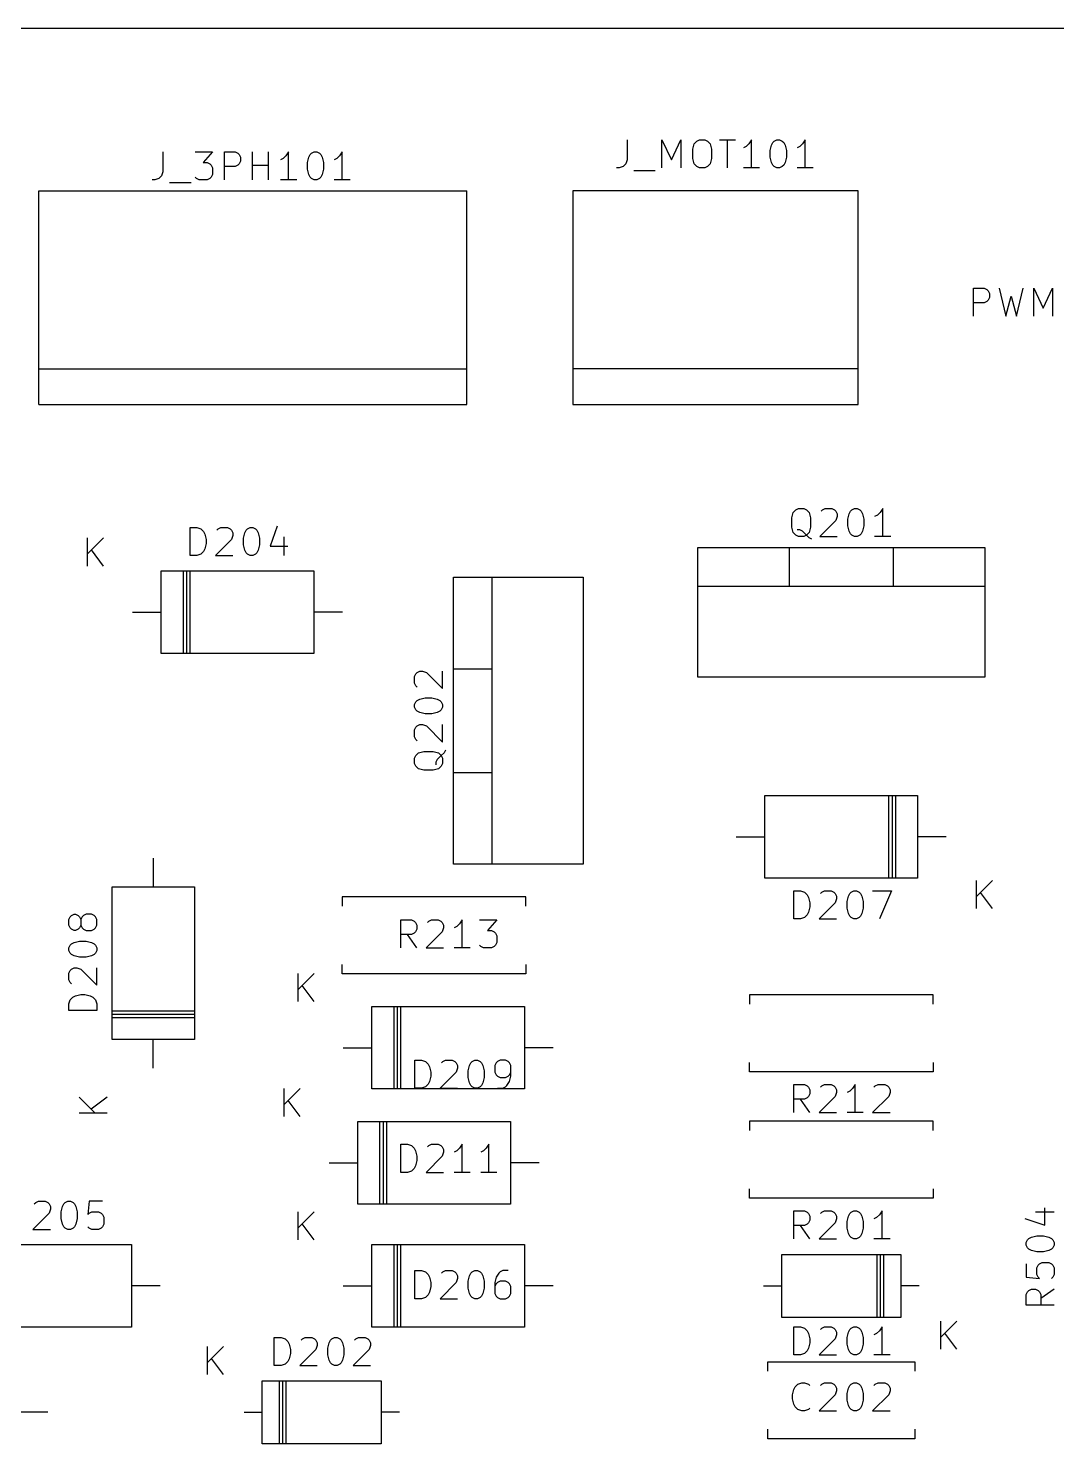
# Model space of a CAD drawing. Header units: millimetres. Extents: x 103 to 306, y -210 to -79.
# Drawn here: x 125.5 to 162.2, y -129.6 to -79.2 of the extents above; entities that cross this region are included whole.
import ezdxf

# ---------------------------------------------------------------- set-up
doc = ezdxf.new("R2010")
doc.units = ezdxf.units.MM
doc.layers.add('Edge.Cuts', color=254, linetype='CONTINUOUS', true_color=0xd0d2cd)
doc.layers.add('F.Silkscreen', color=41, linetype='CONTINUOUS', true_color=0xf2eda1)

msp = doc.modelspace()

# ---------------------------------------------------------------- linework, layer by layer
at = {"layer": 'Edge.Cuts', "linetype": 'CONTINUOUS'}
msp.add_line((108.3, -79.2), (300.5, -79.2), dxfattribs=at)
at = {"layer": 'F.Silkscreen', "linetype": 'CONTINUOUS'}
for p, q in [((146.878342, -83.169219), (146.878342, -83.883504)), ((148.116438, -84.169219), (148.116438, -83.169219)), ((148.116438, -83.169219), (148.449771, -83.883504)), ((148.449771, -83.883504), (148.783104, -83.169219)), ((148.783104, -83.169219), (148.783104, -84.169219)), ((149.354533, -83.216838), (149.449771, -83.169219)), ((149.449771, -83.169219), (149.640247, -83.169219)), ((149.640247, -83.169219), (149.735485, -83.216838)), ((150.164057, -83.169219), (150.735485, -83.169219)), ((150.449771, -84.169219), (150.449771, -83.169219)), ((151.306914, -83.169219), (151.211676, -83.312076)), ((151.306914, -84.169219), (151.306914, -83.169219)), ((152.116438, -83.216838), (152.211676, -83.169219)), ((152.211676, -83.169219), (152.306914, -83.169219)), ((152.306914, -83.169219), (152.402152, -83.216838)), ((153.211676, -83.169219), (153.116438, -83.312076)), ((153.211676, -84.169219), (153.211676, -83.169219)), ((130.343633, -83.599219), (130.343633, -84.313504)), ((131.486491, -83.599219), (132.105538, -83.599219)), ((132.105538, -83.599219), (131.772205, -83.980171)), ((132.53411, -84.599219), (132.53411, -83.599219)), ((132.53411, -83.599219), (132.915062, -83.599219)), ((132.915062, -83.599219), (133.0103, -83.646838)), ((133.0103, -83.646838), (133.057919, -83.694457)), ((133.057919, -83.694457), (133.105538, -83.789695)), ((133.53411, -84.599219), (133.53411, -83.599219)), ((134.105538, -84.599219), (134.105538, -83.599219)), ((134.819824, -83.599219), (134.724586, -83.742076)), ((134.819824, -84.599219), (134.819824, -83.599219)), ((135.53411, -83.789695), (135.581729, -83.694457)), ((135.581729, -83.694457), (135.629348, -83.646838)), ((135.629348, -83.646838), (135.724586, -83.599219)), ((135.724586, -83.599219), (135.819824, -83.599219)), ((135.819824, -83.599219), (135.915062, -83.646838)), ((135.915062, -83.646838), (135.962681, -83.694457)), ((135.962681, -83.694457), (136.0103, -83.789695)), ((136.724586, -83.599219), (136.629348, -83.742076)), ((136.724586, -84.599219), (136.724586, -83.599219)), ((149.211676, -83.502552), (149.259295, -83.312076)), ((149.211676, -83.835885), (149.211676, -83.502552)), ((149.259295, -83.312076), (149.354533, -83.216838)), ((149.735485, -83.216838), (149.830723, -83.312076)), ((149.830723, -83.312076), (149.878342, -83.502552)), ((149.878342, -83.502552), (149.878342, -83.835885)), ((151.116438, -83.407314), (151.0212, -83.454933)), ((151.211676, -83.312076), (151.116438, -83.407314)), ((151.973581, -83.550171), (152.0212, -83.359695)), ((151.973581, -83.788266), (151.973581, -83.550171)), ((152.0212, -83.359695), (152.068819, -83.264457)), ((152.068819, -83.264457), (152.116438, -83.216838)), ((152.402152, -83.216838), (152.449771, -83.264457)), ((152.449771, -83.264457), (152.49739, -83.359695)), ((152.49739, -83.359695), (152.545009, -83.550171)), ((152.545009, -83.550171), (152.545009, -83.788266)), ((153.0212, -83.407314), (152.925962, -83.454933)), ((153.116438, -83.312076), (153.0212, -83.407314)), ((131.772205, -83.980171), (131.915062, -83.980171)), ((131.915062, -83.980171), (132.0103, -84.02779)), ((132.0103, -84.02779), (132.057919, -84.075409)), ((132.057919, -84.075409), (132.105538, -84.170647)), ((132.105538, -84.170647), (132.105538, -84.408742)), ((132.915062, -84.123028), (132.53411, -84.123028)), ((133.0103, -84.075409), (132.915062, -84.123028)), ((133.057919, -84.02779), (133.0103, -84.075409)), ((133.105538, -83.932552), (133.057919, -84.02779)), ((133.105538, -83.789695), (133.105538, -83.932552)), ((133.53411, -84.075409), (134.105538, -84.075409)), ((134.629348, -83.837314), (134.53411, -83.884933)), ((134.724586, -83.742076), (134.629348, -83.837314)), ((135.486491, -83.980171), (135.53411, -83.789695)), ((135.486491, -84.218266), (135.486491, -83.980171)), ((136.0103, -83.789695), (136.057919, -83.980171)), ((136.057919, -83.980171), (136.057919, -84.218266)), ((136.53411, -83.837314), (136.438872, -83.884933)), ((136.629348, -83.742076), (136.53411, -83.837314)), ((146.592628, -84.169219), (146.49739, -84.169219)), ((146.735485, -84.1216), (146.592628, -84.169219)), ((146.830723, -84.026361), (146.735485, -84.1216)), ((146.878342, -83.883504), (146.830723, -84.026361)), ((149.259295, -84.026361), (149.211676, -83.835885)), ((149.354533, -84.1216), (149.259295, -84.026361)), ((149.449771, -84.169219), (149.354533, -84.1216)), ((149.640247, -84.169219), (149.449771, -84.169219)), ((149.735485, -84.1216), (149.640247, -84.169219)), ((149.830723, -84.026361), (149.735485, -84.1216)), ((149.878342, -83.835885), (149.830723, -84.026361)), ((151.592628, -84.169219), (151.0212, -84.169219)), ((152.0212, -83.978742), (151.973581, -83.788266)), ((152.068819, -84.07398), (152.0212, -83.978742)), ((152.116438, -84.1216), (152.068819, -84.07398)), ((152.211676, -84.169219), (152.116438, -84.1216)), ((152.306914, -84.169219), (152.211676, -84.169219)), ((152.402152, -84.1216), (152.306914, -84.169219)), ((152.449771, -84.07398), (152.402152, -84.1216)), ((152.49739, -83.978742), (152.449771, -84.07398)), ((152.545009, -83.788266), (152.49739, -83.978742)), ((153.49739, -84.169219), (152.925962, -84.169219)), ((130.057919, -84.599219), (129.962681, -84.599219)), ((130.200776, -84.5516), (130.057919, -84.599219)), ((130.296014, -84.456361), (130.200776, -84.5516)), ((130.343633, -84.313504), (130.296014, -84.456361)), ((130.581729, -84.694457), (131.343633, -84.694457)), ((131.53411, -84.5516), (131.486491, -84.50398)), ((131.629348, -84.599219), (131.53411, -84.5516)), ((131.915062, -84.599219), (131.629348, -84.599219)), ((132.0103, -84.5516), (131.915062, -84.599219)), ((132.057919, -84.50398), (132.0103, -84.5516)), ((132.105538, -84.408742), (132.057919, -84.50398)), ((135.105538, -84.599219), (134.53411, -84.599219)), ((135.53411, -84.408742), (135.486491, -84.218266)), ((135.581729, -84.50398), (135.53411, -84.408742)), ((135.629348, -84.5516), (135.581729, -84.50398)), ((135.724586, -84.599219), (135.629348, -84.5516)), ((135.819824, -84.599219), (135.724586, -84.599219)), ((135.915062, -84.5516), (135.819824, -84.599219)), ((135.962681, -84.50398), (135.915062, -84.5516)), ((136.0103, -84.408742), (135.962681, -84.50398)), ((136.057919, -84.218266), (136.0103, -84.408742)), ((137.0103, -84.599219), (136.438872, -84.599219)), ((147.116438, -84.264457), (147.878342, -84.264457)), ((125.9203, -84.9844), (141.1603, -84.9844)), ((125.9203, -92.6044), (125.9203, -84.9844)), ((141.1603, -92.6044), (141.1603, -84.9844)), ((144.9412, -84.9844), (144.9412, -92.6044)), ((155.1012, -84.9844), (144.9412, -84.9844)), ((155.1012, -92.6044), (155.1012, -84.9844)), ((159.214286, -89.454819), (159.214286, -88.454819)), ((159.214286, -88.454819), (159.595238, -88.454819)), ((159.595238, -88.454819), (159.690476, -88.502438)), ((159.690476, -88.502438), (159.738095, -88.550057)), ((159.738095, -88.550057), (159.785714, -88.645295)), ((159.785714, -88.645295), (159.785714, -88.788152)), ((160.119048, -88.454819), (160.357143, -89.454819)), ((160.738095, -89.454819), (160.976191, -88.454819)), ((161.357143, -89.454819), (161.357143, -88.454819)), ((161.357143, -88.454819), (161.690476, -89.169104)), ((161.690476, -89.169104), (162.023809, -88.454819)), ((162.023809, -88.454819), (162.023809, -89.454819)), ((159.595238, -88.978628), (159.214286, -88.978628)), ((159.690476, -88.931009), (159.595238, -88.978628)), ((159.738095, -88.88339), (159.690476, -88.931009)), ((159.785714, -88.788152), (159.738095, -88.88339)), ((160.357143, -89.454819), (160.547619, -88.740533)), ((160.547619, -88.740533), (160.738095, -89.454819)), ((125.9203, -91.3344), (141.1603, -91.3344)), ((155.1012, -91.3344), (144.9412, -91.3344)), ((125.9203, -92.6044), (141.1603, -92.6044)), ((144.9412, -92.6044), (155.1012, -92.6044)), ((152.738095, -96.638152), (152.785714, -96.447676)), ((152.738095, -96.971485), (152.738095, -96.638152)), ((152.785714, -96.447676), (152.880952, -96.352438)), ((152.880952, -96.352438), (152.97619, -96.304819)), ((152.97619, -96.304819), (153.166666, -96.304819)), ((153.166666, -96.304819), (153.261904, -96.352438)), ((153.261904, -96.352438), (153.357142, -96.447676)), ((153.357142, -96.447676), (153.404761, -96.638152)), ((153.404761, -96.638152), (153.404761, -96.971485)), ((154.309523, -96.73339), (153.738095, -97.304819)), ((153.785714, -96.400057), (153.833333, -96.352438)), ((153.833333, -96.352438), (153.928571, -96.304819)), ((153.928571, -96.304819), (154.166666, -96.304819)), ((154.166666, -96.304819), (154.261904, -96.352438)), ((154.261904, -96.352438), (154.309523, -96.400057)), ((154.309523, -96.400057), (154.357142, -96.495295)), ((154.357142, -96.590533), (154.309523, -96.73339)), ((154.357142, -96.495295), (154.357142, -96.590533)), ((154.738095, -96.685771), (154.785714, -96.495295)), ((154.738095, -96.923866), (154.738095, -96.685771)), ((154.785714, -96.495295), (154.833333, -96.400057)), ((154.833333, -96.400057), (154.880952, -96.352438)), ((154.880952, -96.352438), (154.97619, -96.304819)), ((154.97619, -96.304819), (155.071428, -96.304819)), ((155.071428, -96.304819), (155.166666, -96.352438)), ((155.166666, -96.352438), (155.214285, -96.400057)), ((155.214285, -96.400057), (155.261904, -96.495295)), ((155.261904, -96.495295), (155.309523, -96.685771)), ((155.309523, -96.685771), (155.309523, -96.923866)), ((155.785714, -96.542914), (155.690476, -96.590533)), ((155.880952, -96.447676), (155.785714, -96.542914)), ((155.97619, -96.304819), (155.880952, -96.447676)), ((155.97619, -97.304819), (155.97619, -96.304819)), ((131.309524, -97.984819), (131.309524, -96.984819)), ((131.309524, -96.984819), (131.547619, -96.984819)), ((131.547619, -96.984819), (131.690476, -97.032438)), ((131.690476, -97.032438), (131.785714, -97.127676)), ((131.785714, -97.127676), (131.833333, -97.222914)), ((131.833333, -97.222914), (131.880952, -97.41339)), ((132.261905, -97.080057), (132.309524, -97.032438)), ((132.309524, -97.032438), (132.404762, -96.984819)), ((132.404762, -96.984819), (132.642857, -96.984819)), ((132.642857, -96.984819), (132.738095, -97.032438)), ((132.738095, -97.032438), (132.785714, -97.080057)), ((132.785714, -97.080057), (132.833333, -97.175295)), ((132.833333, -97.270533), (132.785714, -97.41339)), ((132.833333, -97.175295), (132.833333, -97.270533)), ((133.214286, -97.365771), (133.261905, -97.175295)), ((133.261905, -97.175295), (133.309524, -97.080057)), ((133.309524, -97.080057), (133.357143, -97.032438)), ((133.357143, -97.032438), (133.452381, -96.984819)), ((133.452381, -96.984819), (133.547619, -96.984819)), ((133.547619, -96.984819), (133.642857, -97.032438)), ((133.642857, -97.032438), (133.690476, -97.080057)), ((133.690476, -97.080057), (133.738095, -97.175295)), ((133.738095, -97.175295), (133.785714, -97.365771)), ((134.404762, -96.9372), (134.166667, -97.651485)), ((152.785714, -97.161961), (152.738095, -96.971485)), ((152.880952, -97.2572), (152.785714, -97.161961)), ((152.97619, -97.304819), (152.880952, -97.2572)), ((153.023809, -97.066723), (152.928571, -97.066723)), ((153.166666, -97.304819), (152.97619, -97.304819)), ((153.119047, -97.114342), (153.023809, -97.066723)), ((153.261904, -97.2572), (153.119047, -97.114342)), ((153.261904, -97.2572), (153.166666, -97.304819)), ((153.357142, -97.161961), (153.261904, -97.2572)), ((153.357142, -97.352438), (153.261904, -97.2572)), ((153.404761, -96.971485), (153.357142, -97.161961)), ((153.738095, -97.304819), (154.357142, -97.304819)), ((154.785714, -97.114342), (154.738095, -96.923866)), ((154.833333, -97.20958), (154.785714, -97.114342)), ((154.880952, -97.2572), (154.833333, -97.20958)), ((154.97619, -97.304819), (154.880952, -97.2572)), ((155.071428, -97.304819), (154.97619, -97.304819)), ((155.166666, -97.2572), (155.071428, -97.304819)), ((155.214285, -97.20958), (155.166666, -97.2572)), ((155.261904, -97.114342), (155.214285, -97.20958)), ((155.309523, -96.923866), (155.261904, -97.114342)), ((156.261904, -97.304819), (155.690476, -97.304819)), ((127.658095, -98.354819), (127.658095, -97.354819)), ((128.229523, -97.354819), (127.658095, -97.926247)), ((128.229523, -98.354819), (127.800952, -97.78339)), ((131.833333, -97.746723), (131.785714, -97.841961)), ((131.880952, -97.556247), (131.833333, -97.746723)), ((131.880952, -97.41339), (131.880952, -97.556247)), ((132.785714, -97.41339), (132.214286, -97.984819)), ((133.214286, -97.603866), (133.214286, -97.365771)), ((133.261905, -97.794342), (133.214286, -97.603866)), ((133.309524, -97.88958), (133.261905, -97.794342)), ((133.738095, -97.794342), (133.690476, -97.88958)), ((133.785714, -97.603866), (133.738095, -97.794342)), ((133.785714, -97.365771), (133.785714, -97.603866)), ((134.166667, -97.651485), (134.785714, -97.651485)), ((134.642857, -97.318152), (134.642857, -97.984819)), ((149.39, -97.69), (159.61, -97.69)), ((149.39, -102.31), (149.39, -97.69)), ((152.65, -97.69), (152.65, -99.07)), ((153.45238, -97.400057), (153.357142, -97.352438)), ((156.35, -97.69), (156.35, -99.07)), ((159.61, -97.69), (159.61, -102.31)), ((131.547619, -97.984819), (131.309524, -97.984819)), ((131.690476, -97.9372), (131.547619, -97.984819)), ((131.785714, -97.841961), (131.690476, -97.9372)), ((132.214286, -97.984819), (132.833333, -97.984819)), ((133.357143, -97.9372), (133.309524, -97.88958)), ((133.452381, -97.984819), (133.357143, -97.9372)), ((133.547619, -97.984819), (133.452381, -97.984819)), ((133.642857, -97.9372), (133.547619, -97.984819)), ((133.690476, -97.88958), (133.642857, -97.9372)), ((130.28, -98.53), (135.72, -98.53)), ((130.28, -101.47), (130.28, -98.53)), ((131.06, -98.53), (131.06, -101.47)), ((131.18, -98.53), (131.18, -101.47)), ((131.3, -98.53), (131.3, -101.47)), ((135.72, -98.53), (135.72, -101.47)), ((140.69, -98.7525), (145.31, -98.7525)), ((140.69, -108.9725), (140.69, -98.7525)), ((142.07, -108.9725), (142.07, -98.7525)), ((145.31, -98.7525), (145.31, -108.9725)), ((149.39, -99.07), (159.61, -99.07)), ((129.26, -100), (130.28, -100)), ((136.74, -100), (135.72, -100)), ((135.72, -101.47), (130.28, -101.47)), ((139.304819, -102.291071), (139.352438, -102.195833)), ((139.304819, -102.529166), (139.304819, -102.291071)), ((139.352438, -102.195833), (139.400057, -102.148214)), ((139.400057, -102.148214), (139.495295, -102.100595)), ((139.495295, -102.100595), (139.590533, -102.100595)), ((139.590533, -102.100595), (139.73339, -102.148214)), ((139.73339, -102.148214), (140.304819, -102.719642)), ((140.304819, -102.719642), (140.304819, -102.100595)), ((140.69, -102.0125), (142.07, -102.0125)), ((159.61, -102.31), (149.39, -102.31)), ((139.352438, -102.624404), (139.304819, -102.529166)), ((139.400057, -102.672023), (139.352438, -102.624404)), ((139.304819, -103.291071), (139.352438, -103.195833)), ((139.304819, -103.386309), (139.304819, -103.291071)), ((139.352438, -103.195833), (139.400057, -103.148214)), ((139.400057, -103.148214), (139.495295, -103.100595)), ((139.495295, -103.100595), (139.685771, -103.052976)), ((139.685771, -103.052976), (139.923866, -103.052976)), ((139.923866, -103.052976), (140.114342, -103.100595)), ((140.114342, -103.100595), (140.20958, -103.148214)), ((140.20958, -103.148214), (140.2572, -103.195833)), ((140.2572, -103.195833), (140.304819, -103.291071)), ((140.304819, -103.291071), (140.304819, -103.386309)), ((139.352438, -103.481547), (139.304819, -103.386309)), ((139.400057, -103.529166), (139.352438, -103.481547)), ((139.495295, -103.576785), (139.400057, -103.529166)), ((139.685771, -103.624404), (139.495295, -103.576785)), ((139.923866, -103.624404), (139.685771, -103.624404)), ((140.114342, -103.576785), (139.923866, -103.624404)), ((140.20958, -103.529166), (140.114342, -103.576785)), ((140.2572, -103.481547), (140.20958, -103.529166)), ((140.304819, -103.386309), (140.2572, -103.481547)), ((139.304819, -104.195833), (139.352438, -104.100595)), ((139.304819, -104.433928), (139.304819, -104.195833)), ((139.352438, -104.100595), (139.400057, -104.052976)), ((139.400057, -104.052976), (139.495295, -104.005357)), ((139.495295, -104.005357), (139.590533, -104.005357)), ((139.590533, -104.005357), (139.73339, -104.052976)), ((139.73339, -104.052976), (140.304819, -104.624404)), ((140.304819, -104.624404), (140.304819, -104.005357)), ((139.352438, -104.529166), (139.304819, -104.433928)), ((139.400057, -104.576785), (139.352438, -104.529166)), ((139.304819, -105.195833), (139.352438, -105.100595)), ((139.304819, -105.386309), (139.304819, -105.195833)), ((139.352438, -105.100595), (139.447676, -105.005357)), ((139.447676, -105.005357), (139.638152, -104.957738)), ((139.638152, -104.957738), (139.971485, -104.957738)), ((139.971485, -104.957738), (140.161961, -105.005357)), ((140.114342, -105.243452), (140.066723, -105.33869)), ((140.066723, -105.33869), (140.066723, -105.433928)), ((140.2572, -105.100595), (140.114342, -105.243452)), ((140.161961, -105.005357), (140.2572, -105.100595)), ((140.352438, -105.005357), (140.2572, -105.100595)), ((140.2572, -105.100595), (140.304819, -105.195833)), ((140.304819, -105.195833), (140.304819, -105.386309)), ((140.400057, -104.910119), (140.352438, -105.005357)), ((139.352438, -105.481547), (139.304819, -105.386309)), ((139.447676, -105.576785), (139.352438, -105.481547)), ((139.638152, -105.624404), (139.447676, -105.576785)), ((139.971485, -105.624404), (139.638152, -105.624404)), ((140.161961, -105.576785), (139.971485, -105.624404)), ((140.2572, -105.481547), (140.161961, -105.576785)), ((140.304819, -105.386309), (140.2572, -105.481547)), ((140.69, -105.7125), (142.07, -105.7125)), ((151.78, -106.53), (157.22, -106.53)), ((151.78, -109.47), (151.78, -106.53)), ((156.2, -109.47), (156.2, -106.53)), ((156.32, -109.47), (156.32, -106.53)), ((156.44, -109.47), (156.44, -106.53)), ((157.22, -106.53), (157.22, -109.47)), ((150.76, -108), (151.78, -108)), ((158.24, -108), (157.22, -108)), ((130, -108.76), (130, -109.78)), ((145.31, -108.9725), (140.69, -108.9725)), ((128.53, -109.78), (131.47, -109.78)), ((128.53, -115.22), (128.53, -109.78)), ((131.47, -109.78), (131.47, -115.22)), ((157.22, -109.47), (151.78, -109.47)), ((159.318095, -110.554819), (159.318095, -109.554819)), ((159.889523, -109.554819), (159.318095, -110.126247)), ((136.73, -110.1425), (136.73, -110.4725)), ((143.27, -110.1425), (136.73, -110.1425)), ((143.27, -110.4725), (143.27, -110.1425)), ((152.809524, -110.924819), (152.809524, -109.924819)), ((152.809524, -109.924819), (153.047619, -109.924819)), ((153.047619, -109.924819), (153.190476, -109.972438)), ((153.190476, -109.972438), (153.285714, -110.067676)), ((153.285714, -110.067676), (153.333333, -110.162914)), ((153.333333, -110.162914), (153.380952, -110.35339)), ((153.380952, -110.35339), (153.380952, -110.496247)), ((154.285714, -110.35339), (153.714286, -110.924819)), ((153.761905, -110.020057), (153.809524, -109.972438)), ((153.809524, -109.972438), (153.904762, -109.924819)), ((153.904762, -109.924819), (154.142857, -109.924819)), ((154.142857, -109.924819), (154.238095, -109.972438)), ((154.238095, -109.972438), (154.285714, -110.020057)), ((154.285714, -110.020057), (154.333333, -110.115295)), ((154.333333, -110.210533), (154.285714, -110.35339)), ((154.333333, -110.115295), (154.333333, -110.210533)), ((154.714286, -110.305771), (154.761905, -110.115295)), ((154.714286, -110.543866), (154.714286, -110.305771)), ((154.761905, -110.115295), (154.809524, -110.020057)), ((154.809524, -110.020057), (154.857143, -109.972438)), ((154.857143, -109.972438), (154.952381, -109.924819)), ((154.952381, -109.924819), (155.047619, -109.924819)), ((155.047619, -109.924819), (155.142857, -109.972438)), ((155.142857, -109.972438), (155.190476, -110.020057)), ((155.190476, -110.020057), (155.238095, -110.115295)), ((155.238095, -110.115295), (155.285714, -110.305771)), ((155.285714, -110.305771), (155.285714, -110.543866)), ((155.619048, -109.924819), (156.285714, -109.924819)), ((156.285714, -109.924819), (155.857143, -110.924819)), ((159.889523, -110.554819), (159.460952, -109.98339)), ((126.984819, -110.95238), (127.032438, -110.857142)), ((127.032438, -110.857142), (127.080057, -110.809523)), ((127.080057, -110.809523), (127.175295, -110.761904)), ((127.175295, -110.761904), (127.222914, -110.761904)), ((127.222914, -110.761904), (127.318152, -110.809523)), ((127.318152, -110.809523), (127.365771, -110.857142)), ((127.365771, -110.857142), (127.41339, -110.95238)), ((127.461009, -110.857142), (127.41339, -110.95238)), ((127.508628, -110.809523), (127.461009, -110.857142)), ((127.603866, -110.761904), (127.508628, -110.809523)), ((127.794342, -110.761904), (127.603866, -110.761904)), ((127.88958, -110.809523), (127.794342, -110.761904)), ((127.9372, -110.857142), (127.88958, -110.809523)), ((127.984819, -110.95238), (127.9372, -110.857142)), ((153.190476, -110.8772), (153.047619, -110.924819)), ((153.285714, -110.781961), (153.190476, -110.8772)), ((153.333333, -110.686723), (153.285714, -110.781961)), ((153.380952, -110.496247), (153.333333, -110.686723)), ((154.761905, -110.734342), (154.714286, -110.543866)), ((154.809524, -110.82958), (154.761905, -110.734342)), ((154.857143, -110.8772), (154.809524, -110.82958)), ((154.952381, -110.924819), (154.857143, -110.8772)), ((155.142857, -110.8772), (155.047619, -110.924819)), ((155.190476, -110.82958), (155.142857, -110.8772)), ((155.238095, -110.734342), (155.190476, -110.82958)), ((155.285714, -110.543866), (155.238095, -110.734342)), ((126.984819, -111.142856), (126.984819, -110.95238)), ((127.032438, -111.238094), (126.984819, -111.142856)), ((127.080057, -111.285713), (127.032438, -111.238094)), ((127.175295, -111.333332), (127.080057, -111.285713)), ((127.222914, -111.333332), (127.175295, -111.333332)), ((127.318152, -111.285713), (127.222914, -111.333332)), ((127.365771, -111.238094), (127.318152, -111.285713)), ((127.41339, -111.142856), (127.365771, -111.238094)), ((127.41339, -110.95238), (127.41339, -111.142856)), ((127.41339, -111.142856), (127.461009, -111.238094)), ((127.461009, -111.238094), (127.508628, -111.285713)), ((127.508628, -111.285713), (127.603866, -111.333332)), ((127.603866, -111.333332), (127.794342, -111.333332)), ((127.794342, -111.333332), (127.88958, -111.285713)), ((127.88958, -111.285713), (127.9372, -111.238094)), ((127.9372, -111.238094), (127.984819, -111.142856)), ((127.984819, -111.142856), (127.984819, -110.95238)), ((138.809524, -111.954819), (138.809524, -110.954819)), ((138.809524, -110.954819), (139.190476, -110.954819)), ((139.190476, -110.954819), (139.285714, -111.002438)), ((139.285714, -111.002438), (139.333333, -111.050057)), ((139.333333, -111.38339), (139.285714, -111.431009)), ((139.333333, -111.050057), (139.380952, -111.145295)), ((139.380952, -111.288152), (139.333333, -111.38339)), ((139.380952, -111.145295), (139.380952, -111.288152)), ((140.285714, -111.38339), (139.714286, -111.954819)), ((139.761905, -111.050057), (139.809524, -111.002438)), ((139.809524, -111.002438), (139.904762, -110.954819)), ((139.904762, -110.954819), (140.142857, -110.954819)), ((140.142857, -110.954819), (140.238095, -111.002438)), ((140.238095, -111.002438), (140.285714, -111.050057)), ((140.285714, -111.050057), (140.333333, -111.145295)), ((140.333333, -111.240533), (140.285714, -111.38339)), ((140.333333, -111.145295), (140.333333, -111.240533)), ((140.809524, -111.192914), (140.714286, -111.240533)), ((140.904762, -111.097676), (140.809524, -111.192914)), ((141, -110.954819), (140.904762, -111.097676)), ((141, -111.954819), (141, -110.954819)), ((141.619048, -110.954819), (142.238095, -110.954819)), ((142.238095, -110.954819), (141.904762, -111.335771)), ((141.904762, -111.335771), (142.047619, -111.335771)), ((142.047619, -111.335771), (142.142857, -111.38339)), ((142.142857, -111.38339), (142.190476, -111.431009)), ((153.047619, -110.924819), (152.809524, -110.924819)), ((153.714286, -110.924819), (154.333333, -110.924819)), ((155.047619, -110.924819), (154.952381, -110.924819)), ((126.984819, -111.95238), (127.032438, -111.857142)), ((127.032438, -111.857142), (127.080057, -111.809523)), ((127.080057, -111.809523), (127.175295, -111.761904)), ((127.175295, -111.761904), (127.365771, -111.714285)), ((127.365771, -111.714285), (127.603866, -111.714285)), ((127.603866, -111.714285), (127.794342, -111.761904)), ((127.794342, -111.761904), (127.88958, -111.809523)), ((127.88958, -111.809523), (127.9372, -111.857142)), ((127.9372, -111.857142), (127.984819, -111.95238)), ((139.190476, -111.478628), (138.809524, -111.478628)), ((139.380952, -111.954819), (139.047619, -111.478628)), ((139.285714, -111.431009), (139.190476, -111.478628)), ((141.666667, -111.9072), (141.619048, -111.85958)), ((141.761905, -111.954819), (141.666667, -111.9072)), ((142.142857, -111.9072), (142.047619, -111.954819)), ((142.190476, -111.85958), (142.142857, -111.9072)), ((142.190476, -111.431009), (142.238095, -111.526247)), ((142.238095, -111.764342), (142.190476, -111.85958)), ((142.238095, -111.526247), (142.238095, -111.764342)), ((126.984819, -112.047618), (126.984819, -111.95238)), ((127.032438, -112.142856), (126.984819, -112.047618)), ((127.080057, -112.190475), (127.032438, -112.142856)), ((127.175295, -112.238094), (127.080057, -112.190475)), ((127.365771, -112.285713), (127.175295, -112.238094)), ((127.603866, -112.285713), (127.365771, -112.285713)), ((127.794342, -112.238094), (127.603866, -112.285713)), ((127.88958, -112.190475), (127.794342, -112.238094)), ((127.9372, -112.142856), (127.88958, -112.190475)), ((127.984819, -112.047618), (127.9372, -112.142856)), ((127.984819, -111.95238), (127.984819, -112.047618)), ((139.714286, -111.954819), (140.333333, -111.954819)), ((141.285714, -111.954819), (140.714286, -111.954819)), ((142.047619, -111.954819), (141.761905, -111.954819)), ((126.984819, -112.857142), (127.032438, -112.761904)), ((126.984819, -113.095237), (126.984819, -112.857142)), ((127.032438, -112.761904), (127.080057, -112.714285)), ((127.080057, -112.714285), (127.175295, -112.666666)), ((127.175295, -112.666666), (127.270533, -112.666666)), ((127.270533, -112.666666), (127.41339, -112.714285)), ((127.41339, -112.714285), (127.984819, -113.285713)), ((127.984819, -113.285713), (127.984819, -112.666666)), ((135.158095, -113.867319), (135.158095, -112.867319)), ((135.729523, -112.867319), (135.158095, -113.438747)), ((136.73, -112.8825), (136.73, -112.5525)), ((143.27, -112.8825), (136.73, -112.8825)), ((143.27, -112.5525), (143.27, -112.8825)), ((127.032438, -113.190475), (126.984819, -113.095237)), ((127.080057, -113.238094), (127.032438, -113.190475)), ((135.729523, -113.867319), (135.300952, -113.29589)), ((126.984819, -113.95238), (127.032438, -113.809523)), ((127.032438, -113.809523), (127.127676, -113.714285)), ((127.127676, -113.714285), (127.222914, -113.666666)), ((127.222914, -113.666666), (127.41339, -113.619047)), ((127.41339, -113.619047), (127.556247, -113.619047)), ((127.556247, -113.619047), (127.746723, -113.666666)), ((127.746723, -113.666666), (127.841961, -113.714285)), ((127.841961, -113.714285), (127.9372, -113.809523)), ((127.9372, -113.809523), (127.984819, -113.95238)), ((151.23, -113.63), (151.23, -113.96)), ((157.77, -113.63), (151.23, -113.63)), ((157.77, -113.96), (157.77, -113.63)), ((126.984819, -114.190475), (126.984819, -113.95238)), ((127.984819, -114.190475), (126.984819, -114.190475)), ((127.984819, -113.95238), (127.984819, -114.190475)), ((128.53, -114.2), (131.47, -114.2)), ((128.53, -114.32), (131.47, -114.32)), ((128.53, -114.44), (131.47, -114.44)), ((137.78, -114.0425), (143.22, -114.0425)), ((137.78, -116.9825), (137.78, -114.0425)), ((138.56, -114.0425), (138.56, -116.9825)), ((138.68, -114.0425), (138.68, -116.9825)), ((138.8, -114.0425), (138.8, -116.9825)), ((143.22, -114.0425), (143.22, -116.9825)), ((131.47, -115.22), (128.53, -115.22)), ((130, -116.24), (130, -115.22)), ((136.76, -115.5125), (137.78, -115.5125)), ((139.309524, -116.954819), (139.309524, -115.954819)), ((139.309524, -115.954819), (139.547619, -115.954819)), ((139.547619, -115.954819), (139.690476, -116.002438)), ((140.309524, -116.002438), (140.404762, -115.954819)), ((140.404762, -115.954819), (140.642857, -115.954819)), ((140.642857, -115.954819), (140.738095, -116.002438)), ((141.357143, -116.002438), (141.452381, -115.954819)), ((141.452381, -115.954819), (141.547619, -115.954819)), ((141.547619, -115.954819), (141.642857, -116.002438)), ((142.357143, -115.954819), (142.261905, -116.002438)), ((142.547619, -115.954819), (142.357143, -115.954819)), ((142.642857, -116.002438), (142.547619, -115.954819)), ((144.24, -115.5125), (143.22, -115.5125)), ((139.690476, -116.002438), (139.785714, -116.097676)), ((139.785714, -116.097676), (139.833333, -116.192914)), ((139.833333, -116.192914), (139.880952, -116.38339)), ((139.880952, -116.38339), (139.880952, -116.526247)), ((140.785714, -116.38339), (140.214286, -116.954819)), ((140.261905, -116.050057), (140.309524, -116.002438)), ((140.738095, -116.002438), (140.785714, -116.050057)), ((140.785714, -116.050057), (140.833333, -116.145295)), ((140.833333, -116.240533), (140.785714, -116.38339)), ((140.833333, -116.145295), (140.833333, -116.240533)), ((141.214286, -116.335771), (141.261905, -116.145295)), ((141.214286, -116.573866), (141.214286, -116.335771)), ((141.261905, -116.145295), (141.309524, -116.050057)), ((141.309524, -116.050057), (141.357143, -116.002438)), ((141.642857, -116.002438), (141.690476, -116.050057)), ((141.690476, -116.050057), (141.738095, -116.145295)), ((141.738095, -116.145295), (141.785714, -116.335771)), ((141.785714, -116.335771), (141.785714, -116.573866)), ((142.214286, -116.050057), (142.166667, -116.145295)), ((142.166667, -116.145295), (142.166667, -116.38339)), ((142.166667, -116.38339), (142.214286, -116.478628)), ((142.261905, -116.002438), (142.214286, -116.050057)), ((142.690476, -116.050057), (142.642857, -116.002438)), ((142.738095, -116.145295), (142.690476, -116.050057)), ((142.690476, -116.478628), (142.738095, -116.38339)), ((142.738095, -116.526247), (142.738095, -116.145295)), ((151.23, -116.37), (151.23, -116.04)), ((157.77, -116.37), (151.23, -116.37)), ((157.77, -116.04), (157.77, -116.37)), ((134.658095, -117.967319), (134.658095, -116.967319)), ((135.229523, -116.967319), (134.658095, -117.538747)), ((139.547619, -116.954819), (139.309524, -116.954819)), ((139.690476, -116.9072), (139.547619, -116.954819)), ((139.785714, -116.811961), (139.690476, -116.9072)), ((139.833333, -116.716723), (139.785714, -116.811961)), ((139.880952, -116.526247), (139.833333, -116.716723)), ((140.214286, -116.954819), (140.833333, -116.954819)), ((141.261905, -116.764342), (141.214286, -116.573866)), ((141.309524, -116.85958), (141.261905, -116.764342)), ((141.357143, -116.9072), (141.309524, -116.85958)), ((141.452381, -116.954819), (141.357143, -116.9072)), ((141.547619, -116.954819), (141.452381, -116.954819)), ((141.642857, -116.9072), (141.547619, -116.954819)), ((141.690476, -116.85958), (141.642857, -116.9072)), ((141.738095, -116.764342), (141.690476, -116.85958)), ((141.785714, -116.573866), (141.738095, -116.764342)), ((142.214286, -116.478628), (142.261905, -116.526247)), ((142.261905, -116.526247), (142.357143, -116.573866)), ((142.261905, -116.954819), (142.452381, -116.954819)), ((142.357143, -116.573866), (142.547619, -116.573866)), ((142.452381, -116.954819), (142.547619, -116.9072)), ((142.547619, -116.573866), (142.642857, -116.526247)), ((142.547619, -116.9072), (142.595238, -116.85958)), ((142.595238, -116.85958), (142.690476, -116.716723)), ((142.642857, -116.526247), (142.690476, -116.478628)), ((142.690476, -116.716723), (142.738095, -116.526247)), ((152.809524, -117.824819), (152.809524, -116.824819)), ((152.809524, -116.824819), (153.190476, -116.824819)), ((153.190476, -116.824819), (153.285714, -116.872438)), ((153.285714, -116.872438), (153.333333, -116.920057)), ((153.333333, -116.920057), (153.380952, -117.015295)), ((153.761905, -116.920057), (153.809524, -116.872438)), ((153.809524, -116.872438), (153.904762, -116.824819)), ((153.904762, -116.824819), (154.142857, -116.824819)), ((154.142857, -116.824819), (154.238095, -116.872438)), ((154.238095, -116.872438), (154.285714, -116.920057)), ((154.285714, -116.920057), (154.333333, -117.015295)), ((154.904762, -116.967676), (154.809524, -117.062914)), ((155, -116.824819), (154.904762, -116.967676)), ((155, -117.824819), (155, -116.824819)), ((155.666667, -116.920057), (155.714286, -116.872438)), ((155.714286, -116.872438), (155.809524, -116.824819)), ((155.809524, -116.824819), (156.047619, -116.824819)), ((156.047619, -116.824819), (156.142857, -116.872438)), ((156.142857, -116.872438), (156.190476, -116.920057)), ((156.190476, -116.920057), (156.238095, -117.015295)), ((127.354819, -117.270476), (127.926247, -117.841904)), ((128.354819, -117.270476), (127.78339, -117.699047)), ((135.229523, -117.967319), (134.800952, -117.39589)), ((143.22, -116.9825), (137.78, -116.9825)), ((153.190476, -117.348628), (152.809524, -117.348628)), ((153.380952, -117.824819), (153.047619, -117.348628)), ((153.285714, -117.301009), (153.190476, -117.348628)), ((153.333333, -117.25339), (153.285714, -117.301009)), ((153.380952, -117.158152), (153.333333, -117.25339)), ((153.380952, -117.015295), (153.380952, -117.158152)), ((154.285714, -117.25339), (153.714286, -117.824819)), ((154.333333, -117.110533), (154.285714, -117.25339)), ((154.333333, -117.015295), (154.333333, -117.110533)), ((154.809524, -117.062914), (154.714286, -117.110533)), ((156.190476, -117.25339), (155.619048, -117.824819)), ((156.238095, -117.110533), (156.190476, -117.25339)), ((156.238095, -117.015295), (156.238095, -117.110533)), ((128.354819, -117.841904), (127.354819, -117.841904)), ((153.714286, -117.824819), (154.333333, -117.824819)), ((155.285714, -117.824819), (154.714286, -117.824819)), ((155.619048, -117.824819), (156.238095, -117.824819)), ((137.28, -118.1425), (142.72, -118.1425)), ((137.28, -121.0825), (137.28, -118.1425)), ((138.06, -118.1425), (138.06, -121.0825)), ((138.18, -118.1425), (138.18, -121.0825)), ((138.3, -118.1425), (138.3, -121.0825)), ((142.72, -118.1425), (142.72, -121.0825)), ((151.23, -118.13), (151.23, -118.46)), ((157.77, -118.13), (151.23, -118.13)), ((157.77, -118.46), (157.77, -118.13)), ((138.809524, -119.954819), (138.809524, -118.954819)), ((138.809524, -118.954819), (139.047619, -118.954819)), ((139.047619, -118.954819), (139.190476, -119.002438)), ((139.809524, -119.002438), (139.904762, -118.954819)), ((139.904762, -118.954819), (140.142857, -118.954819)), ((140.142857, -118.954819), (140.238095, -119.002438)), ((141, -118.954819), (140.904762, -119.097676)), ((141, -119.954819), (141, -118.954819)), ((141.952381, -118.954819), (141.857143, -119.097676)), ((141.952381, -119.954819), (141.952381, -118.954819)), ((139.190476, -119.002438), (139.285714, -119.097676)), ((139.285714, -119.097676), (139.333333, -119.192914)), ((139.333333, -119.192914), (139.380952, -119.38339)), ((139.380952, -119.38339), (139.380952, -119.526247)), ((140.285714, -119.38339), (139.714286, -119.954819)), ((139.761905, -119.050057), (139.809524, -119.002438)), ((140.238095, -119.002438), (140.285714, -119.050057)), ((140.285714, -119.050057), (140.333333, -119.145295)), ((140.333333, -119.240533), (140.285714, -119.38339)), ((140.333333, -119.145295), (140.333333, -119.240533)), ((140.809524, -119.192914), (140.714286, -119.240533)), ((140.904762, -119.097676), (140.809524, -119.192914)), ((141.761905, -119.192914), (141.666667, -119.240533)), ((141.857143, -119.097676), (141.761905, -119.192914)), ((136.26, -119.6125), (137.28, -119.6125)), ((139.047619, -119.954819), (138.809524, -119.954819)), ((139.190476, -119.9072), (139.047619, -119.954819)), ((139.285714, -119.811961), (139.190476, -119.9072)), ((139.333333, -119.716723), (139.285714, -119.811961)), ((139.380952, -119.526247), (139.333333, -119.716723)), ((139.714286, -119.954819), (140.333333, -119.954819)), ((141.285714, -119.954819), (140.714286, -119.954819)), ((142.238095, -119.954819), (141.666667, -119.954819)), ((143.74, -119.6125), (142.72, -119.6125)), ((125.809524, -121.032438), (125.904762, -120.984819)), ((125.904762, -120.984819), (126.142857, -120.984819)), ((126.142857, -120.984819), (126.238095, -121.032438)), ((126.857143, -121.032438), (126.952381, -120.984819)), ((126.952381, -120.984819), (127.047619, -120.984819)), ((127.047619, -120.984819), (127.142857, -121.032438)), ((127.714286, -120.984819), (127.666667, -121.461009)), ((128.190476, -120.984819), (127.714286, -120.984819)), ((151.23, -120.87), (151.23, -120.54)), ((157.77, -120.87), (151.23, -120.87)), ((157.77, -120.54), (157.77, -120.87)), ((126.285714, -121.41339), (125.714286, -121.984819)), ((125.761905, -121.080057), (125.809524, -121.032438)), ((126.238095, -121.032438), (126.285714, -121.080057)), ((126.285714, -121.080057), (126.333333, -121.175295)), ((126.333333, -121.270533), (126.285714, -121.41339)), ((126.333333, -121.175295), (126.333333, -121.270533)), ((126.714286, -121.365771), (126.761905, -121.175295)), ((126.714286, -121.603866), (126.714286, -121.365771)), ((126.761905, -121.175295), (126.809524, -121.080057)), ((126.809524, -121.080057), (126.857143, -121.032438)), ((127.142857, -121.032438), (127.190476, -121.080057)), ((127.190476, -121.080057), (127.238095, -121.175295)), ((127.238095, -121.175295), (127.285714, -121.365771)), ((127.285714, -121.365771), (127.285714, -121.603866)), ((127.666667, -121.461009), (127.714286, -121.41339)), ((127.714286, -121.41339), (127.809524, -121.365771)), ((127.809524, -121.365771), (128.047619, -121.365771)), ((128.047619, -121.365771), (128.142857, -121.41339)), ((128.142857, -121.41339), (128.190476, -121.461009)), ((128.190476, -121.461009), (128.238095, -121.556247)), ((135.158095, -122.354819), (135.158095, -121.354819)), ((135.729523, -121.354819), (135.158095, -121.926247)), ((142.72, -121.0825), (137.28, -121.0825)), ((152.809524, -122.324819), (152.809524, -121.324819)), ((152.809524, -121.324819), (153.190476, -121.324819)), ((153.190476, -121.324819), (153.285714, -121.372438)), ((153.285714, -121.372438), (153.333333, -121.420057)), ((153.333333, -121.420057), (153.380952, -121.515295)), ((153.761905, -121.420057), (153.809524, -121.372438)), ((153.809524, -121.372438), (153.904762, -121.324819)), ((153.904762, -121.324819), (154.142857, -121.324819)), ((154.142857, -121.324819), (154.238095, -121.372438)), ((154.238095, -121.372438), (154.285714, -121.420057)), ((154.285714, -121.420057), (154.333333, -121.515295)), ((154.761905, -121.515295), (154.809524, -121.420057)), ((154.809524, -121.420057), (154.857143, -121.372438)), ((154.857143, -121.372438), (154.952381, -121.324819)), ((154.952381, -121.324819), (155.047619, -121.324819)), ((155.047619, -121.324819), (155.142857, -121.372438)), ((155.142857, -121.372438), (155.190476, -121.420057)), ((155.190476, -121.420057), (155.238095, -121.515295)), ((155.857143, -121.467676), (155.761905, -121.562914)), ((155.952381, -121.324819), (155.857143, -121.467676)), ((155.952381, -122.324819), (155.952381, -121.324819)), ((161.418152, -121.357142), (162.084819, -121.357142)), ((161.751485, -121.833332), (161.751485, -121.214285)), ((125.714286, -121.984819), (126.333333, -121.984819)), ((126.761905, -121.794342), (126.714286, -121.603866)), ((126.809524, -121.88958), (126.761905, -121.794342)), ((126.857143, -121.9372), (126.809524, -121.88958)), ((126.952381, -121.984819), (126.857143, -121.9372)), ((127.047619, -121.984819), (126.952381, -121.984819)), ((127.142857, -121.9372), (127.047619, -121.984819)), ((127.190476, -121.88958), (127.142857, -121.9372)), ((127.238095, -121.794342), (127.190476, -121.88958)), ((127.285714, -121.603866), (127.238095, -121.794342)), ((127.714286, -121.9372), (127.666667, -121.88958)), ((127.809524, -121.984819), (127.714286, -121.9372)), ((128.047619, -121.984819), (127.809524, -121.984819)), ((128.142857, -121.9372), (128.047619, -121.984819)), ((128.190476, -121.88958), (128.142857, -121.9372)), ((128.238095, -121.794342), (128.190476, -121.88958)), ((128.238095, -121.556247), (128.238095, -121.794342)), ((135.729523, -122.354819), (135.300952, -121.78339)), ((153.190476, -121.848628), (152.809524, -121.848628)), ((153.380952, -122.324819), (153.047619, -121.848628)), ((153.285714, -121.801009), (153.190476, -121.848628)), ((153.333333, -121.75339), (153.285714, -121.801009)), ((153.380952, -121.658152), (153.333333, -121.75339)), ((153.380952, -121.515295), (153.380952, -121.658152)), ((154.285714, -121.75339), (153.714286, -122.324819)), ((154.333333, -121.610533), (154.285714, -121.75339)), ((154.333333, -121.515295), (154.333333, -121.610533)), ((154.714286, -121.705771), (154.761905, -121.515295)), ((154.714286, -121.943866), (154.714286, -121.705771)), ((154.761905, -122.134342), (154.714286, -121.943866)), ((155.238095, -121.515295), (155.285714, -121.705771)), ((155.285714, -121.943866), (155.238095, -122.134342)), ((155.285714, -121.705771), (155.285714, -121.943866)), ((155.761905, -121.562914), (155.666667, -121.610533)), ((161.0372, -121.595237), (161.751485, -121.833332)), ((153.714286, -122.324819), (154.333333, -122.324819)), ((154.809524, -122.22958), (154.761905, -122.134342)), ((154.857143, -122.2772), (154.809524, -122.22958)), ((154.952381, -122.324819), (154.857143, -122.2772)), ((155.047619, -122.324819), (154.952381, -122.324819)), ((155.142857, -122.2772), (155.047619, -122.324819)), ((155.190476, -122.22958), (155.142857, -122.2772)), ((155.238095, -122.134342), (155.190476, -122.22958)), ((156.238095, -122.324819), (155.666667, -122.324819)), ((161.084819, -122.45238), (161.132438, -122.357142)), ((161.084819, -122.547618), (161.084819, -122.45238)), ((161.132438, -122.357142), (161.180057, -122.309523)), ((161.180057, -122.309523), (161.275295, -122.261904)), ((161.275295, -122.261904), (161.465771, -122.214285)), ((161.465771, -122.214285), (161.703866, -122.214285)), ((161.703866, -122.214285), (161.894342, -122.261904)), ((161.894342, -122.261904), (161.98958, -122.309523)), ((161.98958, -122.309523), (162.0372, -122.357142)), ((162.0372, -122.357142), (162.084819, -122.45238)), ((162.084819, -122.45238), (162.084819, -122.547618)), ((123.78, -122.53), (129.22, -122.53)), ((129.22, -122.53), (129.22, -125.47)), ((137.78, -122.53), (143.22, -122.53)), ((137.78, -125.47), (137.78, -122.53)), ((138.56, -122.53), (138.56, -125.47)), ((138.68, -122.53), (138.68, -125.47)), ((138.8, -122.53), (138.8, -125.47)), ((143.22, -122.53), (143.22, -125.47)), ((152.38, -122.88), (156.62, -122.88)), ((152.38, -125.12), (152.38, -122.88)), ((155.78, -125.12), (155.78, -122.88)), ((155.9, -125.12), (155.9, -122.88)), ((156.02, -125.12), (156.02, -122.88)), ((156.62, -122.88), (156.62, -125.12)), ((161.132438, -122.642856), (161.084819, -122.547618)), ((161.180057, -122.690475), (161.132438, -122.642856)), ((161.275295, -122.738094), (161.180057, -122.690475)), ((161.465771, -122.785713), (161.275295, -122.738094)), ((161.703866, -122.785713), (161.465771, -122.785713)), ((161.894342, -122.738094), (161.703866, -122.785713)), ((161.98958, -122.690475), (161.894342, -122.738094)), ((162.0372, -122.642856), (161.98958, -122.690475)), ((162.084819, -122.547618), (162.0372, -122.642856)), ((139.309524, -124.454819), (139.309524, -123.454819)), ((139.309524, -123.454819), (139.547619, -123.454819)), ((139.547619, -123.454819), (139.690476, -123.502438)), ((139.690476, -123.502438), (139.785714, -123.597676)), ((140.261905, -123.550057), (140.309524, -123.502438)), ((140.309524, -123.502438), (140.404762, -123.454819)), ((140.404762, -123.454819), (140.642857, -123.454819)), ((140.642857, -123.454819), (140.738095, -123.502438)), ((140.738095, -123.502438), (140.785714, -123.550057)), ((141.309524, -123.550057), (141.357143, -123.502438)), ((141.357143, -123.502438), (141.452381, -123.454819)), ((141.452381, -123.454819), (141.547619, -123.454819)), ((141.547619, -123.454819), (141.642857, -123.502438)), ((141.642857, -123.502438), (141.690476, -123.550057)), ((142.357143, -123.502438), (142.309524, -123.550057)), ((142.452381, -123.454819), (142.357143, -123.502438)), ((142.642857, -123.454819), (142.452381, -123.454819)), ((161.084819, -123.214285), (161.084819, -123.690475)), ((161.465771, -123.357142), (161.51339, -123.261904)), ((161.465771, -123.595237), (161.465771, -123.357142)), ((161.51339, -123.261904), (161.561009, -123.214285)), ((161.561009, -123.214285), (161.656247, -123.166666)), ((161.656247, -123.166666), (161.894342, -123.166666)), ((161.894342, -123.166666), (161.98958, -123.214285)), ((161.98958, -123.214285), (162.0372, -123.261904)), ((162.0372, -123.261904), (162.084819, -123.357142)), ((162.084819, -123.357142), (162.084819, -123.595237)), ((130.24, -124), (129.22, -124)), ((136.76, -124), (137.78, -124)), ((139.785714, -123.597676), (139.833333, -123.692914)), ((139.833333, -123.692914), (139.880952, -123.88339)), ((139.880952, -124.026247), (139.833333, -124.216723)), ((139.880952, -123.88339), (139.880952, -124.026247)), ((140.785714, -123.88339), (140.214286, -124.454819)), ((140.785714, -123.550057), (140.833333, -123.645295)), ((140.833333, -123.740533), (140.785714, -123.88339)), ((140.833333, -123.645295), (140.833333, -123.740533)), ((141.214286, -123.835771), (141.261905, -123.645295)), ((141.214286, -124.073866), (141.214286, -123.835771)), ((141.261905, -123.645295), (141.309524, -123.550057)), ((141.690476, -123.550057), (141.738095, -123.645295)), ((141.738095, -123.645295), (141.785714, -123.835771)), ((141.785714, -123.835771), (141.785714, -124.073866)), ((142.214286, -123.692914), (142.166667, -123.88339)), ((142.166667, -123.88339), (142.166667, -124.264342)), ((142.214286, -123.931009), (142.166667, -124.026247)), ((142.309524, -123.550057), (142.214286, -123.692914)), ((142.261905, -123.88339), (142.214286, -123.931009)), ((142.357143, -123.835771), (142.261905, -123.88339)), ((142.547619, -123.835771), (142.357143, -123.835771)), ((142.642857, -123.88339), (142.547619, -123.835771)), ((142.690476, -123.931009), (142.642857, -123.88339)), ((142.738095, -124.026247), (142.690476, -123.931009)), ((142.738095, -124.264342), (142.738095, -124.026247)), ((144.24, -124), (143.22, -124)), ((151.73, -124), (152.38, -124)), ((157.27, -124), (156.62, -124)), ((161.084819, -123.690475), (161.561009, -123.738094)), ((161.51339, -123.690475), (161.465771, -123.595237)), ((161.561009, -123.738094), (161.51339, -123.690475)), ((162.0372, -123.690475), (161.98958, -123.738094)), ((162.084819, -123.595237), (162.0372, -123.690475)), ((139.547619, -124.454819), (139.309524, -124.454819)), ((139.690476, -124.4072), (139.547619, -124.454819)), ((139.785714, -124.311961), (139.690476, -124.4072)), ((139.833333, -124.216723), (139.785714, -124.311961)), ((140.214286, -124.454819), (140.833333, -124.454819)), ((141.261905, -124.264342), (141.214286, -124.073866)), ((141.309524, -124.35958), (141.261905, -124.264342)), ((141.357143, -124.4072), (141.309524, -124.35958)), ((141.452381, -124.454819), (141.357143, -124.4072)), ((141.547619, -124.454819), (141.452381, -124.454819)), ((141.642857, -124.4072), (141.547619, -124.454819)), ((141.690476, -124.35958), (141.642857, -124.4072)), ((141.738095, -124.264342), (141.690476, -124.35958)), ((141.785714, -124.073866), (141.738095, -124.264342)), ((142.166667, -124.264342), (142.214286, -124.35958)), ((142.214286, -124.35958), (142.261905, -124.4072)), ((142.261905, -124.4072), (142.357143, -124.454819)), ((142.357143, -124.454819), (142.547619, -124.454819)), ((142.547619, -124.454819), (142.642857, -124.4072)), ((142.642857, -124.4072), (142.690476, -124.35958)), ((142.690476, -124.35958), (142.738095, -124.264342)), ((161.084819, -124.309523), (161.132438, -124.214285)), ((161.084819, -124.690475), (161.084819, -124.309523)), ((161.132438, -124.214285), (161.180057, -124.166666)), ((161.180057, -124.166666), (161.275295, -124.119047)), ((161.275295, -124.119047), (161.418152, -124.119047)), ((161.418152, -124.119047), (161.51339, -124.166666)), ((161.51339, -124.166666), (161.561009, -124.214285)), ((161.561009, -124.214285), (161.608628, -124.309523)), ((162.084819, -124.119047), (161.608628, -124.45238)), ((161.608628, -124.309523), (161.608628, -124.690475)), ((162.084819, -124.690475), (161.084819, -124.690475)), ((129.22, -125.47), (123.78, -125.47)), ((143.22, -125.47), (137.78, -125.47)), ((156.62, -125.12), (152.38, -125.12)), ((152.809524, -126.454819), (152.809524, -125.454819)), ((152.809524, -125.454819), (153.047619, -125.454819)), ((153.047619, -125.454819), (153.190476, -125.502438)), ((153.190476, -125.502438), (153.285714, -125.597676)), ((153.761905, -125.550057), (153.809524, -125.502438)), ((153.809524, -125.502438), (153.904762, -125.454819)), ((153.904762, -125.454819), (154.142857, -125.454819)), ((154.142857, -125.454819), (154.238095, -125.502438)), ((154.238095, -125.502438), (154.285714, -125.550057)), ((154.809524, -125.550057), (154.857143, -125.502438)), ((154.857143, -125.502438), (154.952381, -125.454819)), ((154.952381, -125.454819), (155.047619, -125.454819)), ((155.047619, -125.454819), (155.142857, -125.502438)), ((155.142857, -125.502438), (155.190476, -125.550057)), ((155.952381, -125.454819), (155.857143, -125.597676)), ((155.952381, -126.454819), (155.952381, -125.454819)), ((158.048095, -126.254819), (158.048095, -125.254819)), ((158.619523, -125.254819), (158.048095, -125.826247)), ((134.309524, -126.834819), (134.309524, -125.834819)), ((134.309524, -125.834819), (134.547619, -125.834819)), ((134.547619, -125.834819), (134.690476, -125.882438)), ((134.690476, -125.882438), (134.785714, -125.977676)), ((134.785714, -125.977676), (134.833333, -126.072914)), ((135.261905, -125.930057), (135.309524, -125.882438)), ((135.309524, -125.882438), (135.404762, -125.834819)), ((135.404762, -125.834819), (135.642857, -125.834819)), ((135.642857, -125.834819), (135.738095, -125.882438)), ((135.738095, -125.882438), (135.785714, -125.930057)), ((135.785714, -125.930057), (135.833333, -126.025295)), ((135.833333, -126.025295), (135.833333, -126.120533)), ((136.214286, -126.215771), (136.261905, -126.025295)), ((136.261905, -126.025295), (136.309524, -125.930057)), ((136.309524, -125.930057), (136.357143, -125.882438)), ((136.357143, -125.882438), (136.452381, -125.834819)), ((136.452381, -125.834819), (136.547619, -125.834819)), ((136.547619, -125.834819), (136.642857, -125.882438)), ((136.642857, -125.882438), (136.690476, -125.930057)), ((136.690476, -125.930057), (136.738095, -126.025295)), ((136.738095, -126.025295), (136.785714, -126.215771)), ((137.166667, -125.930057), (137.214286, -125.882438)), ((137.214286, -125.882438), (137.309524, -125.834819)), ((137.309524, -125.834819), (137.547619, -125.834819)), ((137.547619, -125.834819), (137.642857, -125.882438)), ((137.642857, -125.882438), (137.690476, -125.930057)), ((137.690476, -125.930057), (137.738095, -126.025295)), ((137.738095, -126.025295), (137.738095, -126.120533)), ((153.285714, -125.597676), (153.333333, -125.692914)), ((153.333333, -125.692914), (153.380952, -125.88339)), ((153.380952, -126.026247), (153.333333, -126.216723)), ((153.380952, -125.88339), (153.380952, -126.026247)), ((154.285714, -125.88339), (153.714286, -126.454819)), ((154.285714, -125.550057), (154.333333, -125.645295)), ((154.333333, -125.740533), (154.285714, -125.88339)), ((154.333333, -125.645295), (154.333333, -125.740533)), ((154.714286, -125.835771), (154.761905, -125.645295)), ((154.714286, -126.073866), (154.714286, -125.835771)), ((154.761905, -125.645295), (154.809524, -125.550057)), ((155.190476, -125.550057), (155.238095, -125.645295)), ((155.238095, -125.645295), (155.285714, -125.835771)), ((155.285714, -125.835771), (155.285714, -126.073866)), ((155.761905, -125.692914), (155.666667, -125.740533)), ((155.857143, -125.597676), (155.761905, -125.692914)), ((158.619523, -126.254819), (158.190952, -125.68339)), ((131.928095, -127.154819), (131.928095, -126.154819)), ((132.499523, -126.154819), (131.928095, -126.726247)), ((134.833333, -126.072914), (134.880952, -126.26339)), ((134.880952, -126.406247), (134.833333, -126.596723)), ((134.880952, -126.26339), (134.880952, -126.406247)), ((135.785714, -126.26339), (135.214286, -126.834819)), ((135.833333, -126.120533), (135.785714, -126.26339)), ((136.214286, -126.453866), (136.214286, -126.215771)), ((136.261905, -126.644342), (136.214286, -126.453866)), ((136.785714, -126.453866), (136.738095, -126.644342)), ((136.785714, -126.215771), (136.785714, -126.453866)), ((137.690476, -126.26339), (137.119048, -126.834819)), ((137.738095, -126.120533), (137.690476, -126.26339)), ((153.047619, -126.454819), (152.809524, -126.454819)), ((153.190476, -126.4072), (153.047619, -126.454819)), ((153.285714, -126.311961), (153.190476, -126.4072)), ((153.333333, -126.216723), (153.285714, -126.311961)), ((153.714286, -126.454819), (154.333333, -126.454819)), ((154.761905, -126.264342), (154.714286, -126.073866)), ((154.809524, -126.35958), (154.761905, -126.264342)), ((154.857143, -126.4072), (154.809524, -126.35958)), ((154.952381, -126.454819), (154.857143, -126.4072)), ((155.047619, -126.454819), (154.952381, -126.454819)), ((155.142857, -126.4072), (155.047619, -126.454819)), ((155.190476, -126.35958), (155.142857, -126.4072)), ((155.238095, -126.264342), (155.190476, -126.35958)), ((155.285714, -126.073866), (155.238095, -126.264342)), ((156.238095, -126.454819), (155.666667, -126.454819)), ((132.499523, -127.154819), (132.070952, -126.58339)), ((134.547619, -126.834819), (134.309524, -126.834819)), ((134.690476, -126.7872), (134.547619, -126.834819)), ((134.785714, -126.691961), (134.690476, -126.7872)), ((134.833333, -126.596723), (134.785714, -126.691961)), ((135.214286, -126.834819), (135.833333, -126.834819)), ((136.309524, -126.73958), (136.261905, -126.644342)), ((136.357143, -126.7872), (136.309524, -126.73958)), ((136.452381, -126.834819), (136.357143, -126.7872)), ((136.547619, -126.834819), (136.452381, -126.834819)), ((136.642857, -126.7872), (136.547619, -126.834819)), ((136.690476, -126.73958), (136.642857, -126.7872)), ((136.738095, -126.644342), (136.690476, -126.73958)), ((137.119048, -126.834819), (137.738095, -126.834819)), ((151.88, -126.705), (157.12, -126.705)), ((151.88, -127.042), (151.88, -126.705)), ((157.12, -126.705), (157.12, -127.042)), ((133.88, -127.38), (138.12, -127.38)), ((133.88, -129.62), (133.88, -127.38)), ((134.48, -127.38), (134.48, -129.62)), ((134.6, -127.38), (134.6, -129.62)), ((134.72, -127.38), (134.72, -129.62)), ((138.12, -127.38), (138.12, -129.62)), ((152.857143, -127.597676), (152.952381, -127.502438)), ((152.952381, -127.502438), (153.095238, -127.454819)), ((153.095238, -127.454819), (153.190476, -127.454819)), ((153.190476, -127.454819), (153.333333, -127.502438)), ((153.333333, -127.502438), (153.380952, -127.550057)), ((153.761905, -127.550057), (153.809524, -127.502438)), ((153.809524, -127.502438), (153.904762, -127.454819)), ((153.904762, -127.454819), (154.142857, -127.454819)), ((154.142857, -127.454819), (154.238095, -127.502438)), ((154.238095, -127.502438), (154.285714, -127.550057)), ((154.285714, -127.550057), (154.333333, -127.645295)), ((154.761905, -127.645295), (154.809524, -127.550057)), ((154.809524, -127.550057), (154.857143, -127.502438)), ((154.857143, -127.502438), (154.952381, -127.454819)), ((154.952381, -127.454819), (155.047619, -127.454819)), ((155.047619, -127.454819), (155.142857, -127.502438)), ((155.142857, -127.502438), (155.190476, -127.550057)), ((155.190476, -127.550057), (155.238095, -127.645295)), ((155.666667, -127.550057), (155.714286, -127.502438)), ((155.714286, -127.502438), (155.809524, -127.454819)), ((155.809524, -127.454819), (156.047619, -127.454819)), ((156.047619, -127.454819), (156.142857, -127.502438)), ((156.142857, -127.502438), (156.190476, -127.550057)), ((156.190476, -127.550057), (156.238095, -127.645295)), ((152.761905, -127.88339), (152.809524, -127.692914)), ((152.761905, -128.026247), (152.761905, -127.88339)), ((152.809524, -128.216723), (152.761905, -128.026247)), ((152.809524, -127.692914), (152.857143, -127.597676)), ((154.285714, -127.88339), (153.714286, -128.454819)), ((154.333333, -127.740533), (154.285714, -127.88339)), ((154.333333, -127.645295), (154.333333, -127.740533)), ((154.714286, -127.835771), (154.761905, -127.645295)), ((154.714286, -128.073866), (154.714286, -127.835771)), ((155.238095, -127.645295), (155.285714, -127.835771)), ((155.285714, -127.835771), (155.285714, -128.073866)), ((156.190476, -127.88339), (155.619048, -128.454819)), ((156.238095, -127.740533), (156.190476, -127.88339)), ((156.238095, -127.645295), (156.238095, -127.740533)), ((126.24, -128.5), (125.22, -128.5)), ((133.23, -128.5), (133.88, -128.5)), ((138.77, -128.5), (138.12, -128.5)), ((152.857143, -128.311961), (152.809524, -128.216723)), ((152.952381, -128.4072), (152.857143, -128.311961)), ((153.095238, -128.454819), (152.952381, -128.4072)), ((153.190476, -128.454819), (153.095238, -128.454819)), ((153.333333, -128.4072), (153.190476, -128.454819)), ((153.380952, -128.35958), (153.333333, -128.4072)), ((153.714286, -128.454819), (154.333333, -128.454819)), ((154.761905, -128.264342), (154.714286, -128.073866)), ((154.809524, -128.35958), (154.761905, -128.264342)), ((154.857143, -128.4072), (154.809524, -128.35958)), ((154.952381, -128.454819), (154.857143, -128.4072)), ((155.047619, -128.454819), (154.952381, -128.454819)), ((155.142857, -128.4072), (155.047619, -128.454819)), ((155.190476, -128.35958), (155.142857, -128.4072)), ((155.238095, -128.264342), (155.190476, -128.35958)), ((155.285714, -128.073866), (155.238095, -128.264342)), ((155.619048, -128.454819), (156.238095, -128.454819)), ((151.88, -129.445), (151.88, -129.108)), ((157.12, -129.445), (151.88, -129.445)), ((157.12, -129.108), (157.12, -129.445)), ((138.12, -129.62), (133.88, -129.62))]:
    msp.add_line(p, q, dxfattribs=at)

doc.saveas('drawing.dxf')
